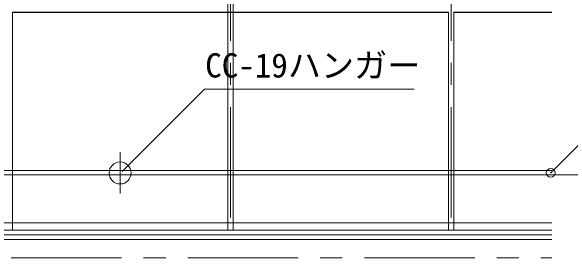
# Model space of a CAD drawing. Units: millimetres on the paper, enlarged 10 times, with parts at other scales. Extents: x -1950 to 1950, y -1347 to 1325.
# Drawn here: x -528.9 to -275.3, y -939.2 to -827.5 of the extents above; entities that cross this region are included whole.
import ezdxf
from ezdxf.enums import TextEntityAlignment as Align

# ---------------------------------------------------------------- set-up
doc = ezdxf.new("R2010")
doc.units = ezdxf.units.MM
doc.header["$LTSCALE"] = 10
doc.header["$PDMODE"] = 32
doc.header["$PDSIZE"] = 4
doc.linetypes.add('CHAIN1', pattern=[8, 5, -1, 1, -1])
for name, color, linetype, lineweight in [('9-0_中心線', 4, 'CHAIN1', 9), ('9-1_吊り材', 7, 'Continuous', 18), ('9-2_野縁受け', 3, 'Continuous', 18), ('9-3_野縁', 2, 'Continuous', 25), ('9-5_寸法', 7, 'Continuous', 9), ('9-6_文字', 4, 'Continuous', 9), ('9-9_躯体他', 4, 'Continuous', 9), ('9-B_補強金具・金具・その他', 3, 'Continuous', 18)]:
    doc.layers.add(name, color=color, linetype=linetype, lineweight=lineweight)
doc.styles.add('ＭＳ ゴシック', font='')
doc.styles.get('ＭＳ ゴシック').set_extended_font_data('MS Gothic')

msp = doc.modelspace()

# ---------------------------------------------------------------- linework, layer by layer
at = {"layer": '9-0_中心線'}
for p, q in [((-429.53, 89.06), (-429.53, -926.68)), ((-329.53, 89.06), (-329.53, -926.68)), ((-479.53, -891.33), (-479.53, -910.11)), ((-1808.88, -939.18), (-283.88, -939.18))]:
    msp.add_line(p, q, dxfattribs=at)
at = {"layer": '9-1_吊り材'}
msp.add_circle((-479.53, -900.75), 5, dxfattribs=at)
at = {"layer": '9-2_野縁受け'}
for p, q in [((-430.78, 89.06), (-430.78, -926.68)), ((-428.28, 89.06), (-428.28, -926.68)), ((-528.28, -827.93), (-528.28, -926.68)), ((-330.78, -827.93), (-330.78, -926.68)), ((-328.28, -827.93), (-328.28, -926.68)), ((-1592.53, -899.68), (-283.88, -899.68)), ((-1592.53, -901.68), (-283.88, -901.68))]:
    msp.add_line(p, q, dxfattribs=at)
at = {"layer": '9-3_野縁'}
for p, q in [((-528.28, -827.93), (-330.78, -827.93)), ((-328.28, -827.93), (-283.88, -827.93))]:
    msp.add_line(p, q, dxfattribs=at)
at = {"layer": '9-5_寸法', "color": 4}
msp.add_line((-183.66, -901.68), (-418.43, -901.68), dxfattribs=at)
at = {"layer": '9-6_文字'}
msp.add_line((-284.42, -900.7), (-247.12, -863.4), dxfattribs=at)
msp.add_lwpolyline([(-478.58, -900.17), (-441.28, -862.87), (-346.33, -862.87)], dxfattribs=at)
at = {"layer": '9-6_文字', "color": 3}
msp.add_point((-284.42, -900.7), dxfattribs=at)
at = {"layer": '9-9_躯体他'}
for p, q in [((-1629.53, -926.68), (-283.88, -926.68)), ((-1631.61, -928.77), (-283.88, -928.77)), ((-1633.7, -930.85), (-283.88, -930.85))]:
    msp.add_line(p, q, dxfattribs=at)
at = {"layer": '9-B_補強金具・金具・その他'}
msp.add_line((-1626.2, -923.35), (-283.88, -923.35), dxfattribs=at)

# ---------------------------------------------------------------- texts
at = {"layer": '9-6_文字', "color": 7, "style": 'ＭＳ ゴシック'}
msp.add_text('CC-19ハンガー', height=11, dxfattribs=at).set_placement((-440.97, -860.87), align=Align.BOTTOM_LEFT)

doc.saveas('drawing.dxf')
